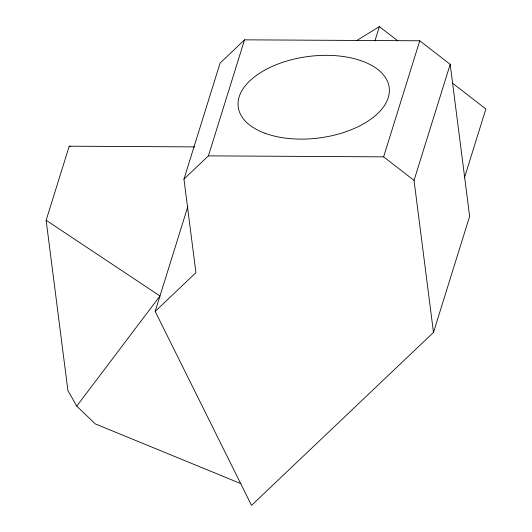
<?xml version="1.0" encoding="UTF-8"?>
<svg xmlns="http://www.w3.org/2000/svg" width="532" height="532" viewBox="0 0 532 532"><rect width="100%" height="100%" fill="white"/><g stroke="black" fill="none" stroke-linecap="round" stroke-linejoin="round"><path stroke-width="0.8" d="M240.989 483.688L95.255 423.871L76.748 406.122L67.897 390.481L46.138 220.288L69.213 146.194L194.832 146.879M155.178 311.406L195.922 272.67L183.959 179.104L220.102 63.075L244.547 39.834L419.761 40.784L450.192 64.325L469.63 216.364L433.48 332.433L251.523 505.4L155.178 311.406L187.882 206.403M183.959 179.104L208.411 155.869L244.547 39.834M374.927 40.851L379.363 26.6L397.77 40.838M433.48 332.433L414.042 180.388L383.612 156.854L419.761 40.784M414.042 180.388L450.192 64.325M464.416 177.861L485.862 108.987L452.34 83.052M76.748 406.122L159.979 295.985L46.138 220.288M356.739 40.565L379.363 26.6M208.411 155.869L383.612 156.854M69.213 146.194L70.829 146.573M265.135 133.306A76.109 41.09 -7.3 0 0 388.247 97.635A76.109 41.09 -7.3 0 0 287.732 60.754A76.109 41.09 -7.3 0 0 265.135 133.306"/></g></svg>
